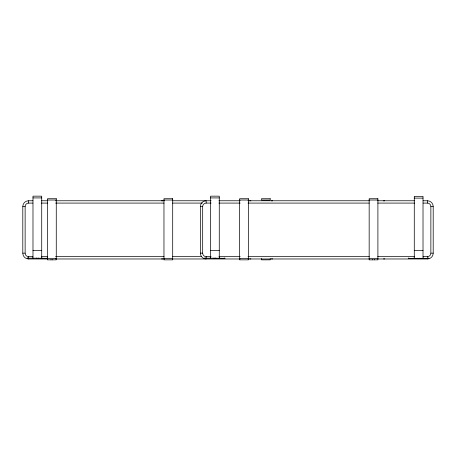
<?xml version="1.0" encoding="UTF-8"?>
<svg xmlns="http://www.w3.org/2000/svg" width="456" height="456" viewBox="0 0 456 456"><rect width="100%" height="100%" fill="white"/><g stroke="black" fill="none" stroke-linecap="round" stroke-linejoin="round"><path stroke-width="0.68" d="M32.986 197.921L41.718 197.921M210.535 197.921L219.268 197.921M414.282 198.115L423.014 198.115M47.538 200.036L56.27 200.036M163.966 200.036L172.699 200.036M239.645 200.036L248.372 200.036M369.166 200.036L377.899 200.036M47.766 258.974L28.62 258.974A5.82 5.82 0 0 1 22.8 253.154L22.8 206.585A5.82 5.82 0 0 1 28.62 200.76L32.878 200.76M41.382 200.76L47.766 200.76M55.564 200.76L164.639 200.76M172.396 200.76L211.134 200.76M218.931 200.76L240.204 200.76M248.001 200.76L369.537 200.76M377.75 200.76L414.618 200.76M423.122 200.76L427.38 200.76A5.82 5.82 0 0 1 433.2 206.585L433.2 253.154A5.82 5.82 0 0 1 427.38 258.974L377.75 258.974M22.8 206.585L25.131 206.585A3.494 3.494 0 0 1 28.62 203.091L32.878 203.091M41.382 203.091L47.766 203.091M55.564 203.091L164.04 203.091M172.55 203.091L202.327 203.091M200.349 253.154L202.675 253.154A3.494 3.494 0 0 0 206.169 256.648L206.169 258.974A5.82 5.82 0 0 1 200.349 253.154L200.349 206.585L202.675 206.585A3.494 3.494 0 0 1 206.169 203.091L211.134 203.091M218.931 203.091L240.204 203.091M248.001 203.091L369.24 203.091M377.75 203.091L414.618 203.091M423.122 203.091L427.38 203.091A3.494 3.494 0 0 1 430.869 206.585L433.2 206.585M32.986 250.458L41.718 250.458M210.535 250.458L219.268 250.458M414.282 250.652L423.014 250.652M22.8 253.154L25.131 253.154A3.494 3.494 0 0 0 28.62 256.648L32.878 256.648M423.122 256.648L427.38 256.648A3.494 3.494 0 0 0 430.869 253.154L433.2 253.154M41.382 256.648L47.766 256.648M55.564 256.648L164.04 256.648M172.55 256.648L201.62 256.648M206.169 256.648L211.134 256.648M218.931 256.648L240.204 256.648M248.001 256.648L369.24 256.648M377.75 256.648L414.618 256.648M47.452 258.295L27.166 258.147M225.002 258.295L204.715 258.147M408.462 258.489L428.834 258.489L428.834 258.199M47.538 258.541L56.27 258.541M163.966 258.541L172.699 258.541M239.645 258.541L248.372 258.541M369.166 258.541L377.899 258.541M55.564 258.974L164.639 258.974M172.396 258.974L240.204 258.974M248.001 258.974L369.537 258.974M430.869 206.585L430.869 253.154M428.543 257.902L428.543 258.489M427.38 200.76L427.38 203.091M427.38 256.648L427.38 258.974M423.305 257.902L423.305 258.489M423.014 258.489L423.014 196.365L418.648 196.342L414.282 196.365L414.282 258.489M419.52 258.199L419.52 258.489M417.776 258.199L417.776 258.489M413.991 257.902L413.991 258.489M408.753 257.902L408.753 258.489M383.718 200.936L383.718 200.76A5.82 5.82 0 0 1 384.727 200.851M383.718 258.797L383.718 258.974A5.82 5.82 0 0 0 384.727 258.888M374.427 259.555L374.427 259.846M372.637 259.555L372.637 259.846M271.662 200.936L271.662 200.76A5.82 5.82 0 0 1 272.671 200.851M271.662 258.797L271.662 258.974A5.82 5.82 0 0 0 272.671 258.888M270.203 258.541L270.203 259.846L261.47 259.846L261.47 258.541M249.831 200.936L249.831 200.76A5.82 5.82 0 0 1 250.84 200.851M249.831 258.797L249.831 258.974A5.82 5.82 0 0 0 250.84 258.888M224.797 257.857L224.797 258.295M219.558 257.857L219.558 258.295M219.268 258.295L219.268 196.177L214.901 196.154L210.535 196.177L210.535 258.295M215.773 258.005L215.773 258.295M214.029 258.005L214.029 258.295M210.244 257.857L210.244 258.295M206.169 203.091L206.169 200.76A5.82 5.82 0 0 0 200.349 206.585M205.006 257.857L205.006 258.295M202.675 206.585L202.675 253.154M162.513 200.936L162.513 200.76A5.82 5.82 0 0 0 161.498 200.851M162.513 258.797L162.513 258.974A5.82 5.82 0 0 1 161.498 258.888M52.799 259.555L52.799 259.846M51.015 259.555L51.015 259.846M47.247 257.857L47.247 258.295M42.009 257.857L42.009 258.295M41.718 258.295L41.718 196.177L37.352 196.154L32.986 196.177L32.986 258.295M38.224 258.005L38.224 258.295M36.48 258.005L36.48 258.295M32.695 257.857L32.695 258.295M28.62 200.76L28.62 203.091M28.62 256.648L28.62 258.974M27.457 257.857L27.457 258.295M25.131 206.585L25.131 253.154M56.27 198.725L47.538 198.725L47.538 259.846L56.27 259.846L56.27 198.725M172.699 198.725L163.966 198.725L163.966 259.846L172.699 259.846L172.699 198.725M248.372 198.725L239.645 198.725L239.645 259.846L248.372 259.846L248.372 198.725M270.203 198.725L261.47 198.725L261.47 200.036L270.203 200.036L270.203 198.725M377.899 198.725L369.166 198.725L369.166 259.846L377.899 259.846L377.899 198.725"/></g></svg>
